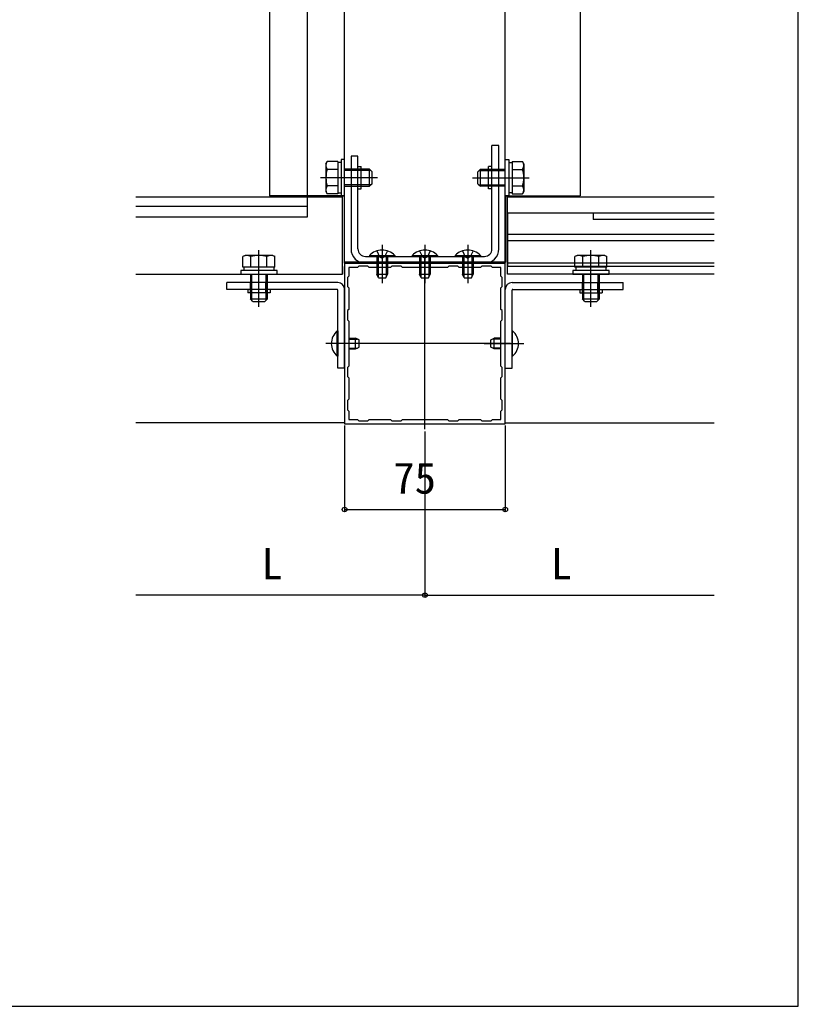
# Model space of a CAD drawing. Units: millimetres, scale not verified. Extents: x -875 to 875, y -1304 to 1297.
# Drawn here: x 511.5 to 875, y -1304.2 to -843.4 of the extents above; entities that cross this region are included whole.
import ezdxf
from ezdxf.enums import TextEntityAlignment as Align

# ---------------------------------------------------------------- set-up
doc = ezdxf.new("R2010")
doc.units = ezdxf.units.MM
doc.header["$LTSCALE"] = 8
for name, color, linetype in [('0-2_YKK_11', 7, 'Continuous'), ('0-4_YKK_12', 2, 'Continuous'), ('0-5_YKK_13', 4, 'Continuous'), ('0-6_YKK_D', 6, 'Continuous'), ('0-7_YKK_ZWAK', 7, 'Continuous')]:
    doc.layers.add(name, color=color, linetype=linetype)
doc.styles.add('ＭＳ ゴシック', font='')
doc.styles.get('ＭＳ ゴシック').set_extended_font_data('MS Gothic')

msp = doc.modelspace()

# ---------------------------------------------------------------- linework, layer by layer
at = {"layer": '0-2_YKK_11'}
msp.add_lwpolyline([(738.2, -957.189), (663.2, -957.189), (663.2, -1032.189), (738.2, -1032.189)], close=True, dxfattribs=at)
for points in [[(711.2, -959.189), (690.2, -959.189), (689.6, -958.589), (685.3, -958.589), (684.7, -959.189), (674.7, -959.189), (674.1, -958.589), (669.8, -958.589), (669.2, -959.189), (665.2, -959.189), (665.2, -963.189), (664.6, -963.789), (664.6, -968.089), (665.2, -968.689), (665.2, -978.689), (664.6, -979.289), (664.6, -983.589), (665.2, -984.189), (665.2, -1005.189), (664.6, -1005.789), (664.6, -1010.089), (665.2, -1010.689), (665.2, -1020.689), (664.6, -1021.289), (664.6, -1025.589), (665.2, -1026.189), (665.2, -1030.189), (669.2, -1030.189), (669.8, -1030.789), (674.1, -1030.789), (674.7, -1030.189), (684.7, -1030.189), (685.3, -1030.789), (689.6, -1030.789), (690.2, -1030.189), (711.2, -1030.189), (711.8, -1030.789), (716.1, -1030.789), (716.7, -1030.189), (726.7, -1030.189)], [(726.7, -1030.189), (727.3, -1030.789), (731.6, -1030.789), (732.2, -1030.189), (736.2, -1030.189), (736.2, -1026.189), (736.8, -1025.589), (736.8, -1021.289), (736.2, -1020.689), (736.2, -1010.689), (736.8, -1010.089), (736.8, -1005.789), (736.2, -1005.189), (736.2, -984.189), (736.8, -983.589), (736.8, -979.289), (736.2, -978.689), (736.2, -968.689), (736.8, -968.089), (736.8, -963.789), (736.2, -963.189), (736.2, -959.189), (732.2, -959.189), (731.6, -958.589), (727.3, -958.589), (726.7, -959.189), (716.7, -959.189), (716.1, -958.589), (711.8, -958.589), (711.2, -959.189)]]:
    msp.add_lwpolyline(points, dxfattribs=at)
at = {"layer": '0-4_YKK_12'}
for p, q in [((628.2, -341.189), (628.2, -925.689)), ((773.2, -341.189), (773.2, -925.689)), ((663.2, -957.189), (663.2, -544.209)), ((738.2, -957.189), (738.2, -544.209)), ((663, -925.689), (628.2, -925.689)), ((663, -925.689), (663, -956.689)), ((738.4, -925.689), (773.2, -925.689)), ((738.4, -956.689), (738.4, -925.689)), ((565.7, -926.189), (662.2, -926.189)), ((645.7, -930.689), (565.7, -930.689)), ((662.2, -962.189), (662.2, -926.189)), ((739.2, -962.189), (739.2, -926.189)), ((739.461, -926.189), (835.7, -926.189)), ((835.7, -933.689), (739.2, -933.689)), ((739.2, -933.689), (739.2, -958.689)), ((779.2, -933.689), (779.2, -936.689)), ((645.7, -935.689), (565.7, -935.689)), ((835.7, -936.689), (779.2, -936.689)), ((835.7, -943.689), (739.2, -943.689)), ((835.7, -946.689), (739.2, -946.689)), ((623.2, -977.489), (623.2, -950.989)), ((778.2, -977.489), (778.2, -950.989)), ((738.4, -956.689), (663, -956.689)), ((663.2, -957.189), (738.2, -957.189)), ((700.7, -1034.689), (700.7, -954.689)), ((700.7, -1034.689), (700.7, -954.689)), ((835.7, -957.189), (739.2, -957.189)), ((565.7, -962.189), (662.2, -962.189)), ((663.2, -962.189), (663.2, -958.748)), ((835.7, -958.689), (739.2, -958.689)), ((835.7, -962.189), (739.2, -962.189)), ((672.5, -994.689), (654.51, -994.689)), ((740.7, -994.689), (660.7, -994.689)), ((728.433, -994.689), (746.863, -994.689)), ((663.2, -1031.689), (565.7, -1031.689)), ((738.2, -1031.689), (835.7, -1031.689))]:
    msp.add_line(p, q, dxfattribs=at)
msp.add_lwpolyline([(645.7, -735.689), (645.7, -925.689), (645.7, -935.689)], dxfattribs=at)
at = {"layer": '0-5_YKK_13'}
for p, q in [((735.2, -902.189), (732, -902.189)), ((732, -950.489), (732, -902.189)), ((735.2, -950.489), (735.2, -902.189)), ((669.4, -907.189), (666.2, -907.189)), ((666.2, -907.189), (666.2, -950.489)), ((669.4, -950.489), (669.4, -907.189)), ((654.5, -910.689), (655.08, -909.683)), ((654.5, -910.689), (654.5, -923.689)), ((660, -909.683), (655.08, -909.683)), ((660, -909.683), (660, -924.695)), ((661.6, -910.139), (660, -910.139)), ((669.4, -911.989), (671, -911.989)), ((671, -922.389), (671, -911.989)), ((730.4, -922.389), (730.4, -911.989)), ((732, -911.989), (730.4, -911.989)), ((739.8, -910.139), (741.4, -910.139)), ((741.4, -909.683), (741.4, -924.695)), ((741.4, -909.683), (746.319, -909.683)), ((746.9, -910.689), (746.319, -909.683)), ((746.9, -910.689), (746.9, -923.689)), ((660, -913.436), (655.08, -913.436)), ((660, -913.189), (660, -921.189)), ((674.8, -913.189), (663.2, -913.189)), ((675.448, -913.837), (663.2, -913.837)), ((674.8, -921.189), (674.8, -913.189)), ((676, -914.389), (674.8, -913.189)), ((676, -919.989), (676, -914.389)), ((725.4, -914.389), (726.6, -913.189)), ((725.4, -919.989), (725.4, -914.389)), ((725.952, -913.837), (738.2, -913.837)), ((726.6, -913.189), (738.2, -913.189)), ((726.6, -921.189), (726.6, -913.189)), ((741.4, -913.189), (741.4, -921.189)), ((741.4, -913.436), (746.319, -913.436)), ((678.5, -917.189), (652, -917.189)), ((660, -920.942), (655.08, -920.942)), ((675.448, -920.541), (663.2, -920.541)), ((663.2, -921.189), (674.8, -921.189)), ((676, -919.989), (674.8, -921.189)), ((722.9, -917.189), (749.4, -917.189)), ((725.4, -919.989), (726.6, -921.189)), ((725.952, -920.541), (738.2, -920.541)), ((738.2, -921.189), (726.6, -921.189)), ((741.4, -920.942), (746.319, -920.942)), ((654.5, -923.689), (655.08, -924.695)), ((660, -924.695), (655.08, -924.695)), ((660, -924.239), (661.6, -924.239)), ((669.4, -922.389), (671, -922.389)), ((732, -922.389), (730.4, -922.389)), ((741.4, -924.239), (739.8, -924.239)), ((741.4, -924.695), (746.319, -924.695)), ((746.9, -923.689), (746.319, -924.695)), ((680.7, -948.489), (680.7, -966.489)), ((700.7, -948.489), (700.7, -966.489)), ((720.7, -948.489), (720.7, -966.489)), ((616.7, -953.489), (615.694, -954.07)), ((629.7, -953.489), (616.7, -953.489)), ((629.7, -953.489), (630.705, -954.07)), ((674.8, -953.48), (674.8, -953.989)), ((694.8, -953.48), (694.8, -953.989)), ((714.8, -953.48), (714.8, -953.989)), ((771.7, -953.489), (770.694, -954.07)), ((784.7, -953.489), (771.7, -953.489)), ((784.7, -953.489), (785.705, -954.07)), ((615.694, -958.989), (615.694, -954.07)), ((619.447, -958.989), (619.447, -954.07)), ((626.953, -958.989), (626.953, -954.07)), ((630.705, -958.989), (630.705, -954.07)), ((672.9, -953.989), (728.5, -953.989)), ((728.5, -957.189), (672.9, -957.189)), ((674.8, -953.989), (686.6, -953.989)), ((678.854, -953.989), (678.854, -963.679)), ((682.546, -953.989), (682.546, -963.679)), ((683.2, -953.989), (683.2, -962.289)), ((694.8, -953.989), (706.6, -953.989)), ((698.854, -953.989), (698.854, -963.679)), ((702.546, -953.989), (702.546, -963.679)), ((703.2, -953.989), (703.2, -962.289)), ((714.8, -953.989), (726.6, -953.989)), ((718.854, -953.989), (718.854, -963.679)), ((722.546, -953.989), (722.546, -963.679)), ((723.2, -953.989), (723.2, -962.289)), ((770.694, -958.989), (770.694, -954.07)), ((774.447, -958.989), (774.447, -954.07)), ((781.953, -958.989), (781.953, -954.07)), ((785.705, -958.989), (785.705, -954.07)), ((630.705, -958.989), (615.694, -958.989)), ((616.15, -958.989), (616.15, -960.589)), ((627.2, -958.989), (619.2, -958.989)), ((619.2, -962.189), (619.2, -973.789)), ((619.848, -974.437), (619.848, -962.189)), ((626.552, -974.437), (626.552, -962.189)), ((627.2, -973.789), (627.2, -962.189)), ((630.25, -960.589), (630.25, -958.989)), ((679, -963.989), (678.2, -962.289)), ((682.4, -963.989), (683.2, -962.289)), ((699, -963.989), (698.2, -962.289)), ((702.4, -963.989), (703.2, -962.289)), ((719, -963.989), (718.2, -962.289)), ((722.4, -963.989), (723.2, -962.289)), ((785.705, -958.989), (770.694, -958.989)), ((771.15, -958.989), (771.15, -960.589)), ((782.2, -958.989), (774.2, -958.989)), ((774.2, -962.189), (774.2, -973.789)), ((774.848, -974.437), (774.848, -962.189)), ((781.552, -974.437), (781.552, -962.189)), ((782.2, -973.789), (782.2, -962.189)), ((785.25, -960.589), (785.25, -958.989)), ((608.2, -969.389), (608.2, -966.189)), ((660, -966.189), (608.2, -966.189)), ((619.2, -970.989), (619.2, -966.189)), ((619.95, -970.989), (619.95, -966.189)), ((626.45, -970.989), (626.45, -966.189)), ((627.2, -970.989), (627.2, -966.189)), ((679, -963.989), (682.4, -963.989)), ((699, -963.989), (702.4, -963.989)), ((719, -963.989), (722.4, -963.989)), ((741.4, -966.189), (793.2, -966.189)), ((774.2, -970.989), (774.2, -966.189)), ((774.95, -970.989), (774.95, -966.189)), ((781.45, -970.989), (781.45, -966.189)), ((782.2, -970.989), (782.2, -966.189)), ((793.2, -969.389), (793.2, -966.189)), ((659.7, -969.389), (608.2, -969.389)), ((618, -969.389), (618, -970.989)), ((628.4, -970.989), (618, -970.989)), ((628.4, -969.389), (628.4, -970.989)), ((660, -1006.189), (660, -969.689)), ((663.2, -1006.189), (663.2, -969.389)), ((738.2, -1006.189), (738.2, -969.389)), ((741.4, -1006.189), (741.4, -969.689)), ((741.7, -969.389), (793.2, -969.389)), ((773, -969.389), (773, -970.989)), ((773, -970.989), (783.4, -970.989)), ((783.4, -969.389), (783.4, -970.989)), ((619.2, -973.789), (627.2, -973.789)), ((620.4, -974.989), (619.2, -973.789)), ((620.4, -974.989), (626, -974.989)), ((626, -974.989), (627.2, -973.789)), ((774.2, -973.789), (782.2, -973.789)), ((775.4, -974.989), (774.2, -973.789)), ((775.4, -974.989), (781, -974.989)), ((781, -974.989), (782.2, -973.789)), ((659.752, -988.789), (660, -988.789)), ((659.752, -1000.589), (659.752, -988.789)), ((660, -988.789), (660, -1000.589)), ((741.4, -988.789), (741.4, -1000.589)), ((741.648, -988.789), (741.4, -988.789)), ((741.648, -1000.589), (741.648, -988.789)), ((665.2, -992.189), (668.3, -992.189)), ((665.2, -992.622), (669.22, -992.622)), ((668.3, -997.189), (668.3, -992.189)), ((670, -992.989), (668.3, -992.189)), ((670, -996.389), (670, -992.989)), ((731.4, -992.989), (733.1, -992.189)), ((731.4, -996.389), (731.4, -992.989)), ((736.2, -992.622), (732.18, -992.622)), ((736.2, -992.189), (733.1, -992.189)), ((733.1, -997.189), (733.1, -992.189)), ((665.2, -996.756), (669.22, -996.756)), ((665.2, -997.189), (668.3, -997.189)), ((668.3, -997.189), (670, -996.389)), ((733.1, -997.189), (731.4, -996.389)), ((736.2, -996.756), (732.18, -996.756)), ((736.2, -997.189), (733.1, -997.189)), ((659.752, -1000.589), (660, -1000.589)), ((741.648, -1000.589), (741.4, -1000.589)), ((663.2, -1006.189), (660, -1006.189)), ((738.2, -1006.189), (741.4, -1006.189))]:
    msp.add_line(p, q, dxfattribs=at)
for points in [[(663.2, -925.689), (663.2, -908.689), (661.6, -908.689), (661.6, -925.689)], [(738.2, -925.689), (738.2, -908.689), (739.8, -908.689), (739.8, -925.689)], [(614.7, -962.189), (631.7, -962.189), (631.7, -960.589), (614.7, -960.589)], [(769.7, -962.189), (786.7, -962.189), (786.7, -960.589), (769.7, -960.589)]]:
    msp.add_lwpolyline(points, close=True, dxfattribs=at)
for points in [[(674.8, -953.48), (686.6, -953.48), (686.6, -953.989)], [(678.2, -951.378), (679.555, -954.156), (680.7, -954.765)], [(683.2, -951.378), (681.845, -954.156), (680.7, -954.765)], [(694.8, -953.48), (706.6, -953.48), (706.6, -953.989)], [(698.2, -951.378), (699.555, -954.156), (700.7, -954.765)], [(703.2, -951.378), (701.845, -954.156), (700.7, -954.765)], [(714.8, -953.48), (726.6, -953.48), (726.6, -953.989)], [(718.2, -951.378), (719.555, -954.156), (720.7, -954.765)], [(723.2, -951.378), (721.845, -954.156), (720.7, -954.765)], [(678.2, -953.989), (678.2, -962.289), (683.2, -962.289)], [(698.2, -953.989), (698.2, -962.289), (703.2, -962.289)], [(718.2, -953.989), (718.2, -962.289), (723.2, -962.289)]]:
    msp.add_lwpolyline(points, dxfattribs=at)
for centre, radius, start, end in [((657.822, -911.56), 3.323, 145.61575, 214.38425), ((743.577, -911.56), 3.323, 325.61575, 34.38425), ((666.919, -917.189), 12.419, 162.41205, 197.58795), ((734.48, -917.189), 12.419, 342.41205, 17.58795), ((657.822, -922.818), 3.323, 145.61575, 214.38425), ((743.577, -922.818), 3.323, 325.61575, 34.38425), ((617.571, -956.812), 3.323, 55.61575, 124.38425), ((623.2, -965.909), 12.419, 72.41205, 107.58795), ((628.829, -956.812), 3.323, 55.61575, 124.38425), ((672.9, -950.489), 6.7, 180, 270), ((672.9, -950.489), 3.5, 180, 270), ((680.7, -959.221), 8.232, 44.2189, 135.7811), ((700.7, -959.221), 8.232, 44.2189, 135.7811), ((720.7, -959.221), 8.232, 44.2189, 135.7811), ((728.5, -950.489), 3.5, 270, 0), ((728.5, -950.489), 6.7, 270, 0), ((772.571, -956.812), 3.323, 55.61575, 124.38425), ((778.2, -965.909), 12.419, 72.41205, 107.58795), ((783.829, -956.812), 3.323, 55.61575, 124.38425), ((660, -969.389), 3.2, 0, 90), ((741.4, -969.389), 3.2, 90, 180), ((659.7, -969.689), 0.3, 0, 90), ((741.7, -969.689), 0.3, 90, 180), ((664.7, -994.689), 7.7, 129.98312, 230.01688), ((736.7, -994.689), 7.7, 309.98312, 50.01688)]:
    msp.add_arc(centre, radius, start, end, dxfattribs=at)
at = {"layer": '0-6_YKK_D'}
for p, q in [((663.2, -1032.889), (663.2, -1073.189)), ((700.7, -1035.689), (700.7, -1113.189)), ((700.7, -1035.689), (700.7, -1113.189)), ((738.2, -1032.889), (738.2, -1073.189)), ((663.2, -1072.189), (738.2, -1072.189)), ((700.7, -1112.189), (565.7, -1112.189)), ((700.7, -1112.189), (835.7, -1112.189))]:
    msp.add_line(p, q, dxfattribs=at)
for centre in [(663.2, -1072.189), (738.2, -1072.189), (700.7, -1112.189), (700.7, -1112.189)]:
    msp.add_circle(centre, 1.075, dxfattribs=at)
at = {"layer": '0-7_YKK_ZWAK'}
msp.add_lwpolyline([(-875, -1304.2), (875, -1304.2), (875, 1245.8)], dxfattribs=at)

# ---------------------------------------------------------------- texts
at = {"layer": '0-6_YKK_D', "style": 'ＭＳ ゴシック'}
for s, p in [('75', (685.927, -1069.189)), ('L', (624.393, -1109.189)), ('L', (759.393, -1109.189))]:
    msp.add_text(s, height=14.66, dxfattribs=at).set_placement(p, align=Align.BOTTOM_LEFT)

doc.saveas('drawing.dxf')
